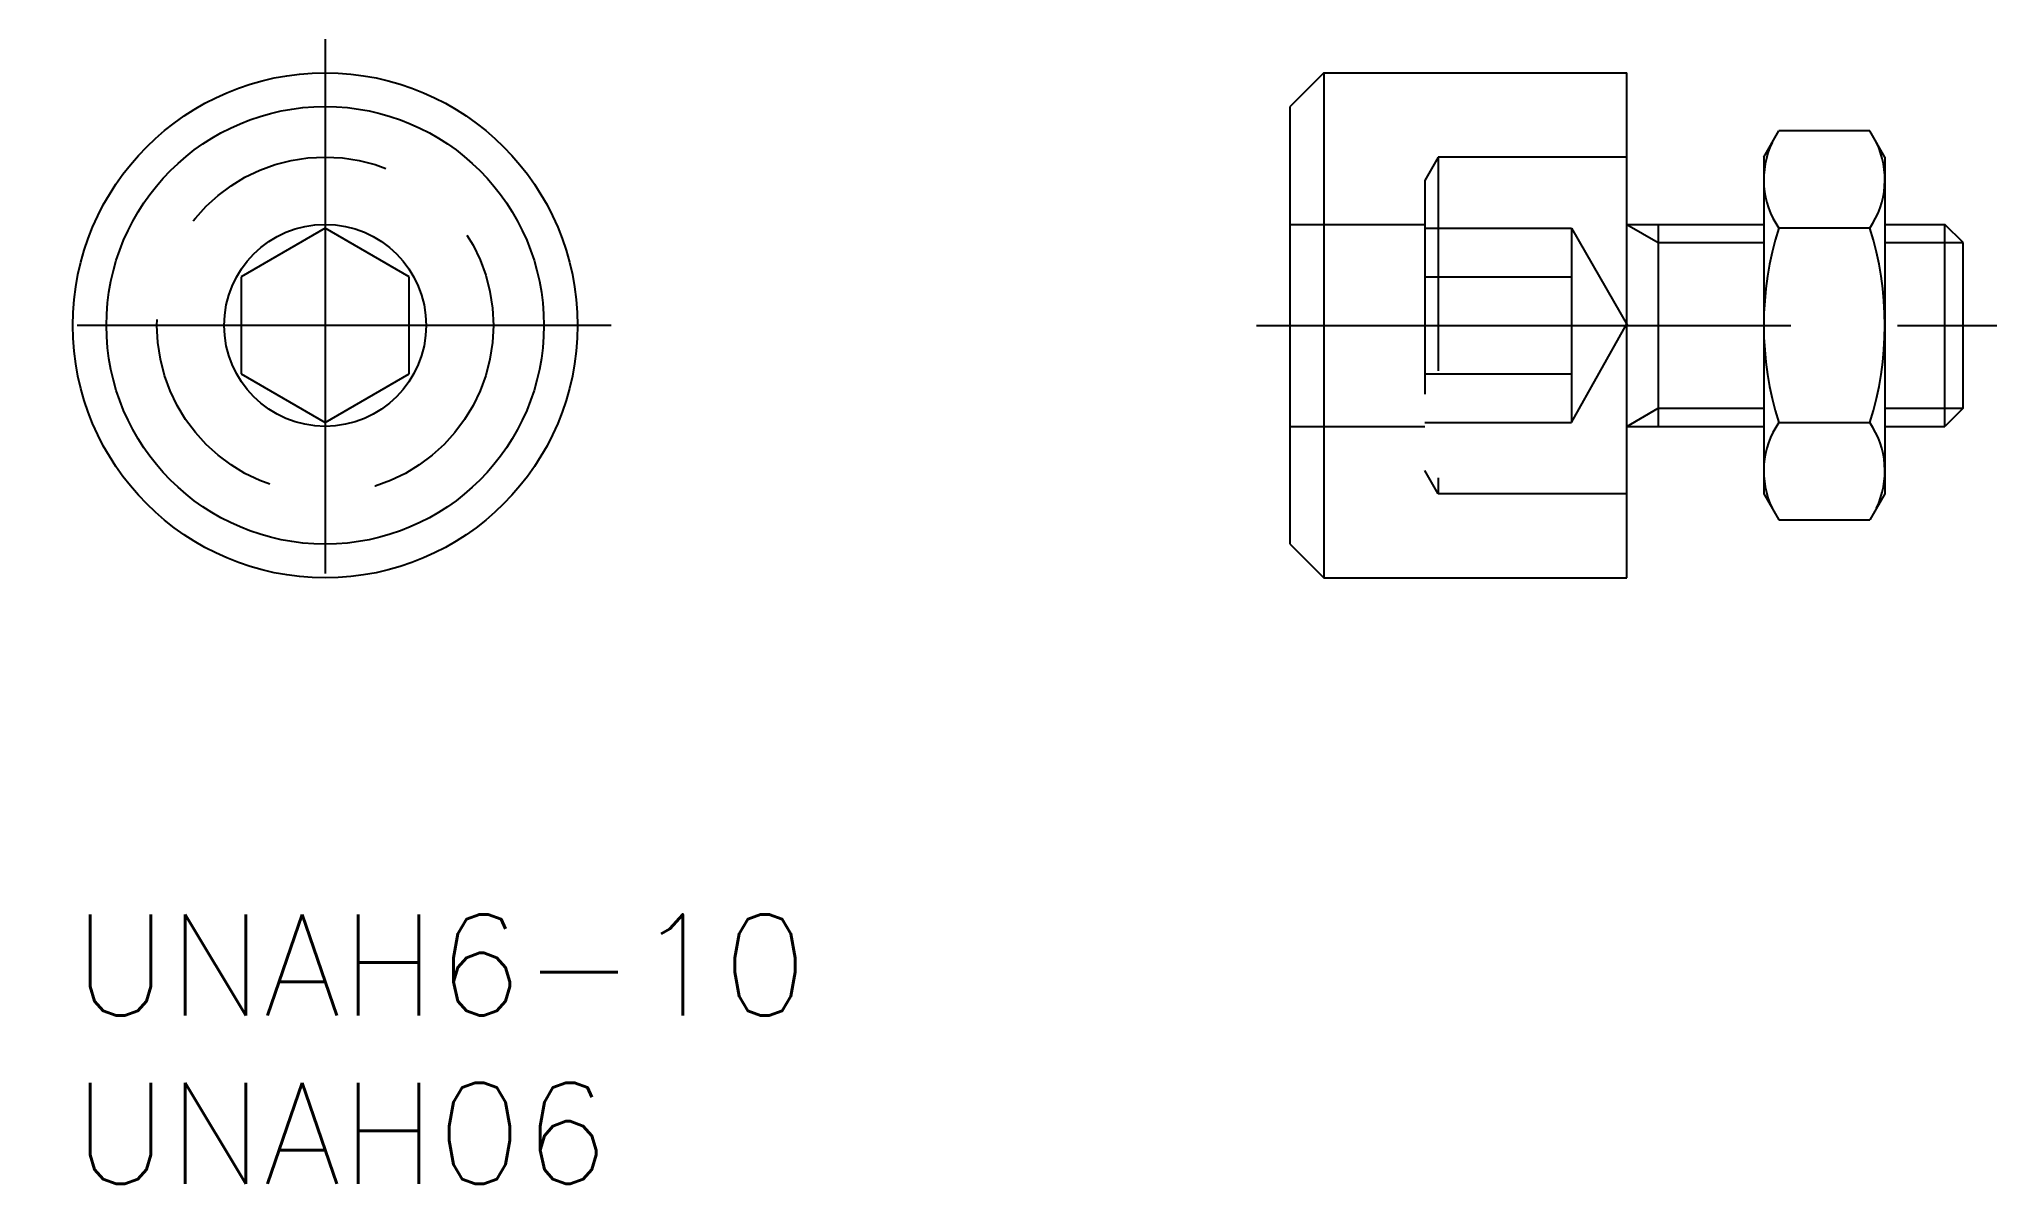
# Model space of a CAD drawing. Extents: x -1 to 57.2, y -8 to 26.
import ezdxf

# ---------------------------------------------------------------- set-up
doc = ezdxf.new("R2010")
doc.units = 0
doc.header["$LTSCALE"] = 0.5
doc.linetypes.add('CENTER', pattern=[50.8, 31.75, -6.35, 6.35, -6.35])
doc.linetypes.add('DASHED', pattern=[19.05, 12.7, -6.35])
for name, color, linetype in [('MSM_CENTER', 1, 'CENTER'), ('MSM_CONTINUOUS', 7, 'CONTINUOUS'), ('MSM_DASHED', 4, 'DASHED'), ('MSM_NARROW', 5, 'CONTINUOUS'), ('MSM_PART_NUMBER', 7, 'CONTINUOUS')]:
    doc.layers.add(name, color=color, linetype=linetype)
doc.styles.get("Standard").update_dxf_attribs({"font": 'txt.shx', "height": 3, "bigfont": 'bigfont.shx'})

# ---------------------------------------------------------------- blocks, each defined once
blk = doc.blocks.new('*U7')
at = {"layer": 'MSM_PART_NUMBER'}
blk.add_text('UNAH6-10', height=3, dxfattribs=at).set_placement((0, -3))
blk = doc.blocks.new('*U8')
at = {"layer": 'MSM_PART_NUMBER'}
blk.add_text('UNAH06', height=3, dxfattribs=at).set_placement((0, -8))

msp = doc.modelspace()

# ---------------------------------------------------------------- linework, layer by layer
at = {"layer": 'MSM_CENTER'}
for p, q in [((7.5, 26), (7.5, 9)), ((16, 17.5), (-1, 17.5)), ((35.183, 17.5), (57.183, 17.5))]:
    msp.add_line(p, q, dxfattribs=at)
at = {"layer": 'MSM_CONTINUOUS'}
for p, q in [((37.183, 25), (36.183, 24)), ((37.183, 25), (46.183, 25)), ((37.183, 25), (37.183, 10)), ((46.183, 10), (46.183, 25)), ((36.183, 11), (36.183, 24)), ((50.255, 22.5), (50.702, 23.274)), ((53.408, 23.274), (50.702, 23.274)), ((53.855, 22.5), (53.408, 23.274)), ((50.255, 22.5), (50.255, 12.5)), ((53.855, 22.5), (53.855, 12.5)), ((7.5, 20.387), (5, 18.943)), ((10, 18.943), (7.5, 20.387)), ((46.183, 20.5), (50.255, 20.5)), ((47.121, 20.5), (47.121, 14.5)), ((53.408, 20.387), (50.702, 20.387)), ((53.855, 20.5), (55.641, 20.5)), ((55.641, 14.5), (55.641, 20.5)), ((56.183, 19.958), (55.641, 20.5)), ((56.183, 15.041), (56.183, 19.958)), ((5, 18.943), (5, 16.057)), ((10, 16.057), (10, 18.943)), ((5, 16.057), (7.5, 14.613)), ((7.5, 14.613), (10, 16.057)), ((50.702, 14.613), (53.408, 14.613)), ((56.183, 15.041), (55.641, 14.5)), ((46.183, 14.5), (50.255, 14.5)), ((53.855, 14.5), (55.641, 14.5)), ((50.255, 12.5), (50.702, 11.726)), ((53.855, 12.5), (53.408, 11.726)), ((50.702, 11.726), (53.408, 11.726)), ((36.183, 11), (37.183, 10)), ((37.183, 10), (46.183, 10))]:
    msp.add_line(p, q, dxfattribs=at)
for radius in [7.5, 6.5, 3]:
    msp.add_circle((7.5, 17.5), radius, dxfattribs=at)
for centre, radius, start, end in [((52.811, 21.83), 2.556, 154.38425, 214.38425), ((51.299, 21.83), 2.556, 325.61575, 25.61575), ((59.808, 17.5), 9.553, 162.41205, 197.58795), ((44.302, 17.5), 9.553, 342.41205, 17.58795), ((52.811, 13.17), 2.556, 145.61575, 205.61575), ((51.299, 13.17), 2.556, 334.38425, 34.38425)]:
    msp.add_arc(centre, radius, start, end, dxfattribs=at)
at = {"layer": 'MSM_DASHED'}
for p, q in [((40.583, 22.5), (40.183, 21.807)), ((40.583, 22.5), (40.583, 12.5)), ((46.183, 22.5), (40.583, 22.5)), ((40.183, 21.807), (40.183, 13.193)), ((36.183, 20.5), (40.183, 20.5)), ((40.183, 20.387), (44.541, 20.387)), ((44.541, 20.387), (46.208, 17.5)), ((44.541, 20.387), (44.541, 14.613)), ((40.183, 18.943), (44.541, 18.943)), ((44.541, 14.613), (46.183, 17.544)), ((40.183, 16.057), (44.541, 16.057)), ((40.183, 14.613), (44.541, 14.613)), ((36.183, 14.5), (40.183, 14.5)), ((40.583, 12.5), (40.183, 13.193)), ((46.183, 12.5), (40.583, 12.5))]:
    msp.add_line(p, q, dxfattribs=at)
msp.add_circle((7.5, 17.5), 5, dxfattribs=at)
at = {"layer": 'MSM_NARROW'}
for p, q in [((46.183, 20.5), (47.121, 19.958)), ((47.121, 19.958), (50.255, 19.958)), ((53.855, 19.958), (56.183, 19.958)), ((46.183, 14.5), (47.121, 15.041)), ((46.703, 14.8), (46.703, 14.8)), ((47.121, 15.041), (50.255, 15.041)), ((53.855, 15.041), (56.183, 15.041))]:
    msp.add_line(p, q, dxfattribs=at)

# ---------------------------------------------------------------- block references
at = {"layer": 'MSM_CONTINUOUS'}
for name in ['*U7', '*U8']:
    msp.add_blockref(name, (0, 0), dxfattribs=at)

doc.saveas('drawing.dxf')
